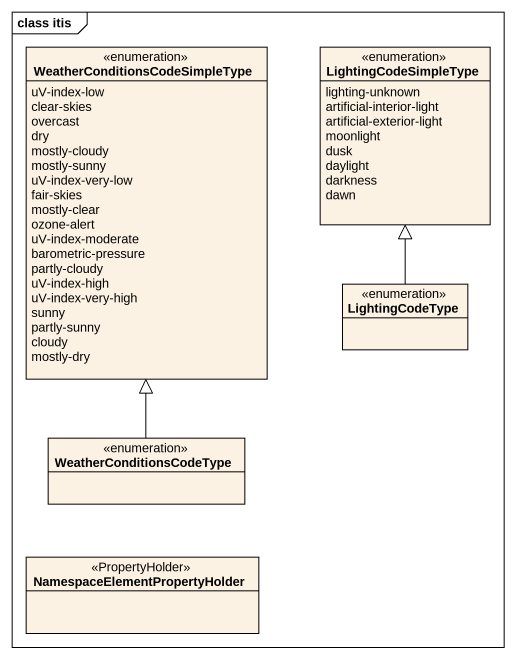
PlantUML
@startuml
mainframe class itis
hide circle
hide empty members
enum "WeatherConditionsCodeSimpleType" as WeatherConditionsCodeSimpleT {
  uV-index-low
  clear-skies
  overcast
  dry
  mostly-cloudy
  mostly-sunny
  uV-index-very-low
  fair-skies
  mostly-clear
  ozone-alert
  uV-index-moderate
  barometric-pressure
  partly-cloudy
  uV-index-high
  uV-index-very-high
  sunny
  partly-sunny
  cloudy
  mostly-dry
}
enum LightingCodeSimpleType {
  lighting-unknown
  artificial-interior-light
  artificial-exterior-light
  moonlight
  dusk
  daylight
  darkness
  dawn
}
enum LightingCodeType
enum WeatherConditionsCodeType
class "NamespaceElementPropertyHolder" as NamespaceElementPropertyHold <<PropertyHolder>>
LightingCodeType -up-|> LightingCodeSimpleType
WeatherConditionsCodeType -up-|> WeatherConditionsCodeSimpleT
@enduml
